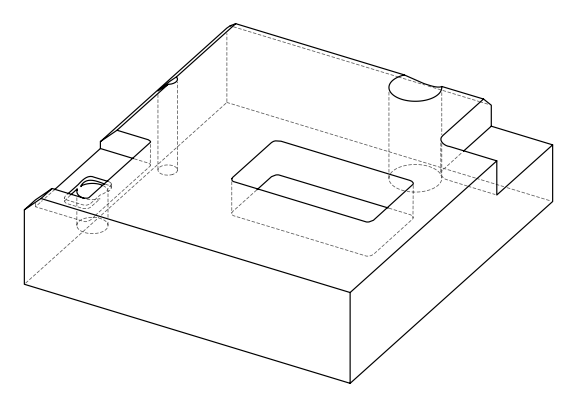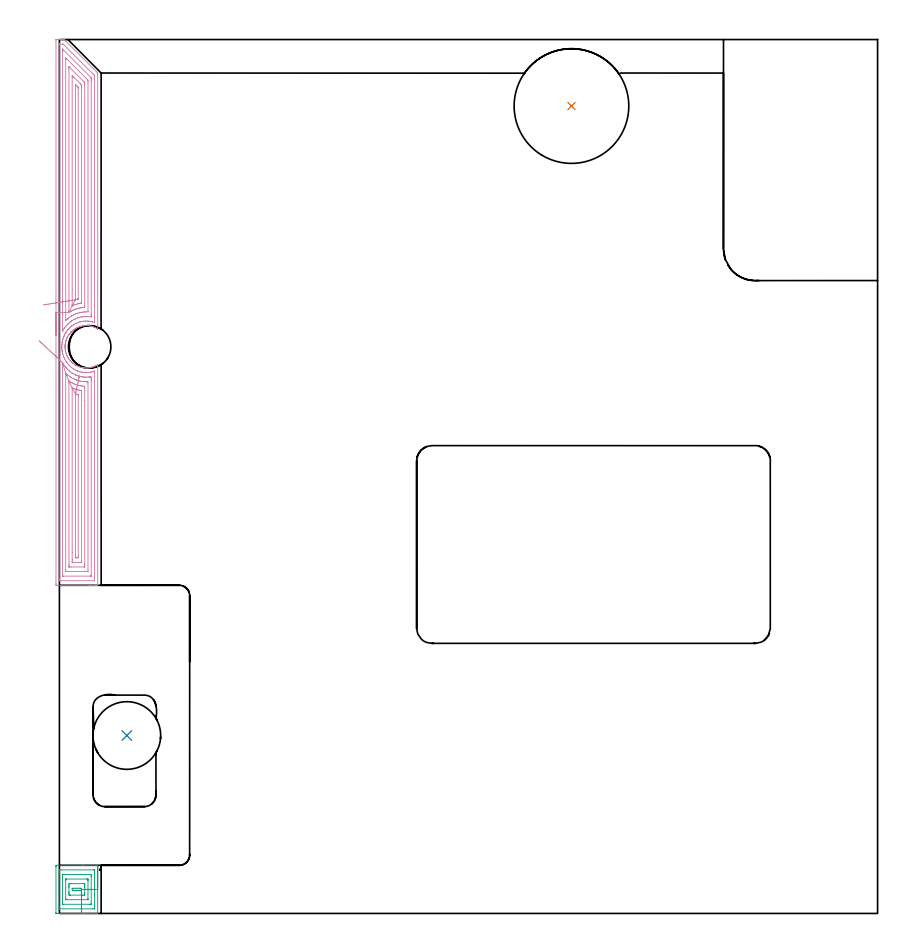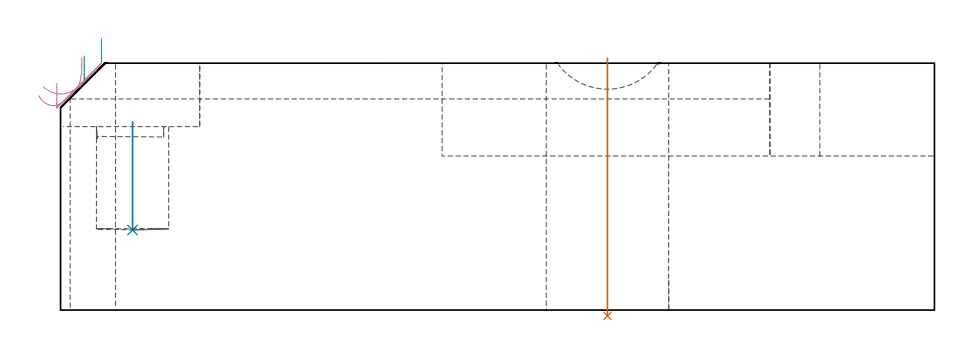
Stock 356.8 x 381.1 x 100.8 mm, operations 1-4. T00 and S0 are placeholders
(PLAN: 13 operations, 9 tool changes, 147.3 min)
(1 INDEXABLE_INSERT_DRILL_THROUGH_HOLE_FROM_SOLID | STEP1HOLE_1 | NXT0302_038 | 0.42 min | 197859 mm3)
(2 INDEXABLE_INSERT_DRILL_BLIND_HOLE_FROM_SOLID | STEP1POCKET | NXT0302_030 | 0.18 min | 46273 mm3)
(3 AREA_MILL | FG_CHAMFER_SURFACE | UGT0205_001 | 1.45 min | 4755 mm3)
(4 AREA_MILL_1 | FG_CHAMFER_SURFACE_1 | UGT0205_001 | 12.89 min | 40625 mm3)
(5 AREA_MILL_2 | FG_CHAMFER_SURFACE_2 | UGT0205_001 | 12.79 min | 28898 mm3)
(6 MILL_CORNER_NOTCH_RECTANGULAR | CORNER_NOTCH_RECTANGULAR | UGT0201_094 | Follow Part, ap 5, ae 75% | 10.48 min | 265376 mm3)
(7 MILL_RECTANGULAR_POCKET | POCKET_RECTANGULAR_STRAIGHT | NXT0201_011 | Follow Part, ap 3, ae 75% | 39.73 min | 502410 mm3)
(8 MILL_RECTANGULAR_POCKET_1 | POCKET_RECTANGULAR_STRAIGHT_1 | NXT0201_009 | Follow Part, ap 2, ae 75% | 7.91 min | 19381 mm3)
(9 MILL_SLOT | SLOT_PARTIAL_RECTANGULAR | NXT0201_009 | Follow Part, ap 2, ae 75% | 60.39 min | 142418 mm3)
(10 SPOT_DRILL | STEP1HOLE | NXT0321_9005460120000 | 0.05 min | 61 mm3)
(11 DRILL_BLIND_HOLE_INTO_CENTER | STEP1HOLE | NXT0301_046 | 0.05 min | 214 mm3)
(12 GUN_DRILL_THROUGH_HOLE | STEP1HOLE | UGT0307_003 | 0.5 min | 3454 mm3)
(13 SPADE_DRILL_TO_ENLARGE_THROUGH_HOLE | STEP1HOLE | UGT0306_009 | 0.44 min | 21970 mm3)
(TOOL NXT0302_038 | Index. Insert Drill 50mm [880-D5000L50-04] | D50 PA176 FL200 Z2)
(TOOL NXT0302_030 | Index. Insert Drill 29.5mm [880-D2950L32-03] | D29.5 PA176 FL89 Z2)
(TOOL UGT0205_001 | Chamfer Mill 20 x 3 x 45 deg. | D20 FL50 Z2)
(TOOL UGT0201_094 | End mill 20 mm | D20 FL38 Z4)
(TOOL NXT0201_011 | ENDMILL 12mm [2P460-1200-NA 1630] | D12 FL38 Z6)
(TOOL NXT0201_009 | ENDMILL 8mm [2P460-0800-NA 1630] | D8 FL26 Z6)
(TOOL NXT0321_9005460120000 | NC Spot Drill, 142deg, 12mm, Carbide, Uncoated | D12 PA142 FL30 Z2)
(TOOL NXT0301_046 | Carbide Drill 7.5mm [860.1-0750-038A1-MM 2214] | D7.5 PA140 FL53 Z2)
(TOOL UGT0307_003 | Gun Drill 7 mm | D7 PA130 FL24 Z1)
(TOOL UGT0306_009 | Spade Drill 18.5mm | D18.5 PA132 FL10 Z2)
(OP 1 INDEXABLE_INSERT_DRILL_THROUGH_HOLE_FROM_SOLID)
G17 G21 G94 G90
T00 M6
G54
G17 G0 G90 X223.3 Y352.1 S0 M3
G43 Z110.8 H1
G94 G81 G98 Z-2.373 F250. R102.8
G80
M5
M2
(OP 2 INDEXABLE_INSERT_DRILL_BLIND_HOLE_FROM_SOLID)
G17 G21 G94 G90
T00 M6
G54
G17 G0 G90 X29.4 Y77.6 S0 M3
G43 Z110.8 H1
G94 G81 G98 Z32.7 F250. R76.9
G80
M5
M2
(OP 3 AREA_MILL)
G17 G21 G94 G90
T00 M6
G54
G17 G0 G90 X16.7 Y20.5 S1061 M3
G43 Z110.8 H0
G94 G1 Y20.462 Z109.928 F250.
Y20.348 Z109.064
Y20.159 Z108.212
Y19.897 Z107.38
Y19.563 Z106.574
Y19.16 Z105.8
Y18.691 Z105.064
Y18.16 Z104.372
Y17.571 Z103.729
Y16.928 Z103.14
Y16.236 Z102.608
Y15.5 Z102.14
Y14.726 Z101.737
Y13.92 Z101.403
Y13.088 Z101.141
Y12.236 Z100.952
Y11.372 Z100.838
Y10.5 Z100.8
Y0.403
X16.693 Y0.01 Z100.793
X16.545 Y0. Z100.645
X10.653 Z94.753
X9.833 Z93.927
X-1.12 Z82.975
X-1.37 Y0.002 Z82.725
X-1.491 Y0.01 Z82.604
X-1.498 Y0.128 Z82.598
X-1.5 Y0.403 Z82.6
Y20.324
X-1.498 Y20.597 Z82.602
X-1.49 Y20.995 Z82.605
X-1.294 Y20.999 Z82.801
X9.833 Y21. Z93.927
X10.653 Z94.753
X16.545 Y20.999 Z100.645
X16.693 Y20.99 Z100.793
X16.7 Y20.597 Z100.8
Y10.5
X15.286 Z99.386
Y2.945
X15.281 Y2.159 Z99.381
X15.28 Y2.073 Z99.38
X15.267 Y2.01 Z99.367
X15.192 Y2.008 Z99.292
X14.46 Y2. Z98.56
X0.17 Y2.001 Z84.27
X0.008 Y2.004 Z84.108
X-0.045 Y2.008 Z84.055
X-0.079 Y2.014 Z84.021
X-0.082 Y2.067 Z84.018
X-0.085 Y2.159 Z84.015
X-0.086 Y2.251 Z84.014
Y3.037
Y18.055
X-0.081 Y18.841 Z84.019
X-0.08 Y18.927 Z84.02
X-0.067 Y18.99 Z84.033
X0.008 Y18.992 Z84.108
X0.74 Y19. Z84.84
X15.03 Z99.13
X15.192 Y18.996 Z99.292
X15.245 Y18.992 Z99.345
X15.279 Y18.986 Z99.379
X15.282 Y18.933 Z99.382
X15.285 Y18.841 Z99.385
X15.286 Y18.749 Z99.386
Y17.963
Y10.5
X13.871 Z97.971
Y4.182
X13.87 Y4.06 Z97.97
X13.867 Y4.023 Z97.967
X13.864 Y4.01 Z97.964
X13.858 Y4.007 Z97.958
X13.809 Y4.004 Z97.909
X13.405 Y4. Z97.505
X13.319 Z97.419
X1.707 Y4.001 Z85.807
X1.402 Y4.01 Z85.502
X1.335 Y4.013 Z85.435
X1.332 Y4.056 Z85.432
X1.331 Y4.103 Z85.431
X1.329 Y4.373 Z85.429
Y4.793
Y16.818
X1.33 Y16.94 Z85.43
X1.333 Y16.977 Z85.433
X1.336 Y16.99 Z85.436
X1.342 Y16.993 Z85.442
X1.391 Y16.996 Z85.491
X1.795 Y17. Z85.895
X1.881 Z85.981
X13.493 Y16.999 Z97.593
X13.798 Y16.99 Z97.898
X13.865 Y16.987 Z97.965
X13.868 Y16.944 Z97.968
X13.869 Y16.897 Z97.969
X13.871 Y16.627 Z97.971
Y16.207
Y10.5
X12.457 Z96.557
Y6.549
X12.455 Y6.137 Z96.555
X12.453 Y6.035 Z96.553
X12.451 Y6.017 Z96.551
X12.43 Y6.01 Z96.53
X12.364 Y6.005 Z96.464
X12.177 Y6.001 Z96.277
X3.246 Y6. Z87.346
X2.863 Y6.003 Z86.963
X2.782 Y6.007 Z86.882
X2.75 Y6.01 Z86.85
X2.747 Y6.045 Z86.847
X2.745 Y6.135 Z86.845
X2.743 Y6.495 Z86.843
Y14.451
X2.745 Y14.863 Z86.845
X2.747 Y14.965 Z86.847
X2.749 Y14.983 Z86.849
X2.77 Y14.99 Z86.87
X2.836 Y14.995 Z86.936
X3.023 Y14.999 Z87.123
X11.954 Y15. Z96.054
X12.337 Y14.997 Z96.437
X12.418 Y14.993 Z96.518
X12.45 Y14.99 Z96.55
X12.453 Y14.955 Z96.553
X12.455 Y14.865 Z96.555
X12.457 Y14.505 Z96.557
Y14.451
Y10.5
X11.043 Z95.143
X11.041 Y8.873 Z95.141
X11.036 Y8.305 Z95.136
X11.029 Y8.007 Z95.129
X10.726 Y8.004 Z94.826
X10.143 Y8. Z94.243
X4.783 Y8.001 Z88.883
X4.474 Y8.005 Z88.574
X4.171 Y8.01 Z88.271
X4.164 Y8.305 Z88.264
X4.16 Y8.614 Z88.26
X4.157 Y9.183 Z88.257
Y9.495
Y11.251
Y11.817
X4.159 Y12.127 Z88.259
X4.164 Y12.695 Z88.264
X4.171 Y12.993 Z88.271
X4.474 Y12.996 Z88.574
X5.057 Y12.999 Z89.157
X10.417 Z94.517
X10.726 Y12.995 Z94.826
X11.029 Y12.99 Z95.129
X11.036 Y12.695 Z95.136
X11.04 Y12.386 Z95.14
X11.043 Y11.817 Z95.143
Y11.505
Y10.5
X9.623 Y10.496 Z93.723
X9.624 Y10.266 Z93.724
X9.622 Y10.061 Z93.722
X8.999 Y10.003 Z93.099
X8.94 Y10.002 Z93.04
X8.109 Y10. Z92.209
X7.215 Z91.315
X6.321 Y10.001 Z90.421
X6.26 Y10.005 Z90.36
X5.578 Y10.061 Z89.678
X5.576 Y10.733 Z89.676
X5.578 Y10.939 Z89.678
X6.201 Y10.997 Z90.301
X6.26 Y10.998 Z90.36
X7.091 Y11. Z91.191
X7.985 Z92.085
X8.879 Y10.999 Z92.979
X8.94 Y10.995 Z93.04
X9.622 Y10.939 Z93.722
X9.623 Y10.496 Z93.723
X9.626 Y9.624 Z93.764
X9.628 Y8.76 Z93.88
X9.631 Y7.909 Z94.072
X9.633 Y7.077 Z94.336
X9.636 Y6.272 Z94.673
X9.638 Y5.5 Z95.078
X9.64 Y4.765 Z95.549
X9.642 Y4.075 Z96.082
X9.644 Y3.433 Z96.673
X9.646 Y2.846 Z97.318
X9.647 Y2.317 Z98.012
X9.649 Y1.85 Z98.749
X9.65 Y1.45 Z99.524
X9.651 Y1.118 Z100.331
X9.652 Y0.859 Z101.163
Y0.672 Z102.016
Y0.561 Z102.881
X9.653 Y0.525 Z103.753
G0 Z110.8
M5
M2
(OP 4 AREA_MILL_1)
G17 G21 G94 G90
T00 M6
G54
G17 G0 G90 X-1.5 Y252.1 S1061 M3
G43 Z110.8 H0
Z92.6
G94 G1 Y252.138 Z91.728 F250.
Y252.252 Z90.863
Y252.441 Z90.012
Y252.703 Z89.18
Y253.037 Z88.374
Y253.44 Z87.6
Y253.908 Z86.864
Y254.44 Z86.172
Y255.029 Z85.529
Y255.672 Z84.94
Y256.364 Z84.408
Y257.1 Z83.94
Y257.874 Z83.537
Y258.68 Z83.203
Y259.512 Z82.941
Y260.364 Z82.752
Y261.228 Z82.638
Y262.1 Z82.6
X-1.499 Y380.481 Z82.601
X-1.494 Y381.09
X-1.491 Y381.094 Z82.604
X-0.885 Y381.1 Z83.209
X-0.337 Z83.76
X0.008 Z84.104
X0.556 Z84.652
X0.901 Z84.996
X1.724 Z85.823
X1.759 Z85.858
X2.091 Y381.099 Z86.186
X2.125 Y381.076 Z86.222
X2.593 Y380.607 Z86.693
X2.688 Y380.513 Z86.785
X2.72 Y380.481 Z86.819
X16.121 Y367.079 Z100.22
X16.68 Y366.521 Z100.777
X16.685 Y366.514 Z100.783
X16.704 Y366.487 Z100.792
X16.7 Y366.19 Z100.8
Y254.952
X16.696 Y254.899 Z100.79
X16.681 Y254.903 Z100.777
X16.629 Y254.927 Z100.728
X16.582 Y254.952 Z100.682
X16.217 Y255.164 Z100.317
X15.772 Y255.404 Z99.872
X15.325 Y255.602 Z99.425
X14.878 Y255.779 Z98.978
X14.435 Y255.928 Z98.535
X13.989 Y256.054 Z98.089
X13.546 Y256.156 Z97.646
X13.1 Y256.239 Z97.2
X12.885 Y256.271 Z96.985
X12.669 Y256.297 Z96.769
X12.211 Y256.329 Z96.311
X11.767 Y256.343 Z95.867
X11.322 Y256.334 Z95.422
X10.731 Y256.297 Z94.831
X10.433 Y256.258 Z94.533
X9.988 Y256.184 Z94.088
X9.544 Y256.089 Z93.644
X9.098 Y255.969 Z93.198
X8.656 Y255.827 Z92.756
X8.209 Y255.657 Z92.309
X7.767 Y255.468 Z91.867
X7.629 Y255.404 Z91.729
X7.25 Y255.203 Z91.35
X6.878 Y254.987 Z90.977
X6.52 Y254.756 Z90.619
X6.169 Y254.512 Z90.268
X5.989 Y254.371 Z90.088
X5.558 Y254.003 Z89.656
X5.457 Y253.91 Z89.555
X5.367 Y253.826 Z89.463
X5.291 Y253.758 Z89.39
X5.139 Y253.619 Z89.238
X5.133 Y253.612 Z89.232
X5.101 Y253.578 Z89.199
X5.069 Y253.542 Z89.166
X4.992 Y253.457 Z89.091
X4.864 Y253.314 Z88.963
X4.772 Y253.21 Z88.867
X4.724 Y253.158 Z88.821
X4.65 Y253.07 Z88.749
X4.605 Y253.017 Z88.704
X4.358 Y252.719 Z88.454
X4.211 Y252.523 Z88.311
X4.176 Y252.471 Z88.275
X3.98 Y252.182 Z88.079
X3.76 Y251.833 Z87.858
X3.535 Y251.427 Z87.631
X3.511 Y251.379 Z87.606
X3.323 Y251.015 Z87.422
X3.277 Y250.913 Z87.377
X3.105 Y250.496 Z87.203
X2.939 Y250.048 Z87.037
X2.911 Y249.956 Z87.008
X2.802 Y249.603 Z86.901
X2.688 Y249.155 Z86.787
X2.598 Y248.698 Z86.694
X2.531 Y248.252 Z86.627
X2.52 Y248.142 Z86.615
X2.487 Y247.816 Z86.581
X2.484 Y247.735 Z86.575
X2.476 Y247.609 Z86.571
X2.474 Y247.578 Z86.568
X2.463 Y247.358 Z86.558
X2.461 Y246.923 Z86.555
X2.462 Y246.907 Z86.556
X2.482 Y246.465 Z86.574
X2.497 Y246.293 Z86.594
X2.52 Y246.03 Z86.62
X2.584 Y245.584 Z86.681
X2.586 Y245.571 Z86.684
X2.617 Y245.406 Z86.716
X2.67 Y245.137 Z86.768
X2.777 Y244.691 Z86.875
X2.914 Y244.231 Z87.014
X3.072 Y243.784 Z87.167
X3.189 Y243.49 Z87.288
X3.323 Y243.186 Z87.422
X3.47 Y242.891 Z87.567
X3.654 Y242.558 Z87.754
X3.711 Y242.456 Z87.81
X3.879 Y242.179 Z87.978
X3.979 Y242.013 Z88.078
X4.093 Y241.843 Z88.192
X4.211 Y241.677 Z88.311
X4.65 Y241.12 Z88.747
X4.871 Y240.868 Z88.968
X4.93 Y240.806 Z89.026
X5.102 Y240.626 Z89.198
X5.367 Y240.369 Z89.464
X5.514 Y240.227 Z89.611
X5.665 Y240.097 Z89.762
X5.749 Y240.025 Z89.847
X5.886 Y239.913 Z89.985
X5.989 Y239.83 Z90.088
X6.331 Y239.576 Z90.43
X6.679 Y239.335 Z90.779
X6.878 Y239.211 Z90.978
X7.153 Y239.056 Z91.253
X7.319 Y238.963 Z91.418
X7.767 Y238.74 Z91.866
X8.45 Y238.442 Z92.55
X8.656 Y238.37 Z92.756
X9.098 Y238.231 Z93.198
X9.544 Y238.111 Z93.644
X9.988 Y238.016 Z94.088
X10.433 Y237.943 Z94.533
X10.877 Y237.893 Z94.977
X11.322 Y237.864 Z95.422
X11.767 Y237.857 Z95.867
X12.211 Y237.871 Z96.311
X12.656 Y237.907 Z96.756
X13.1 Y237.964 Z97.2
X13.546 Y238.044 Z97.646
X13.989 Y238.146 Z98.089
X14.435 Y238.272 Z98.535
X14.878 Y238.416 Z98.978
X14.951 Y238.442 Z99.051
X15.361 Y238.612 Z99.461
X15.767 Y238.799 Z99.867
X16.215 Y239.035 Z100.315
X16.699 Y239.316 Z100.799
X16.7 Y238.424 Z100.8
Y143.272
X16.697 Y143.11 Z100.788
X16.638 Y143.107 Z100.729
X16.225 Y143.1 Z100.324
X15.882 Z99.981
X15.192 Z99.287
X13.954 Z98.051
X13.405 Z97.5
X12.786 Z96.882
X-1.12 Y143.101 Z82.977
X-1.494 Y143.105 Z82.604
X-1.496 Y143.108 Z82.602
X-1.499 Y143.719 Z82.601
X-1.5 Y262.1 Z82.6
X-0.086 Z84.014
X-0.085 Y378.788 Z84.015
X-0.084 Y378.882 Z84.016
X-0.079 Y379.069 Z84.021
X-0.075 Y379.092 Z84.025
X-0.067 Y379.094 Z84.033
X-0.042 Y379.097 Z84.058
X0.008 Y379.099 Z84.108
X1.39 Y379.098 Z85.49
X1.591 Y379.093 Z85.691
X1.64 Y379.09 Z85.74
X1.704 Y379.035 Z85.804
X1.795 Y378.951 Z85.895
X2.056 Y378.694 Z86.156
X14.564 Y366.186 Z98.664
X15.192 Y365.551 Z99.292
X15.253 Y365.485 Z99.353
X15.279 Y365.445 Z99.379
X15.282 Y365.386 Z99.382
X15.284 Y365.292 Z99.384
X15.285 Y365.199 Z99.385
X15.286 Y364.399 Z99.386
X15.285 Y257.986 Z99.385
X15.283 Y257.891 Z99.383
X15.279 Y257.715 Z99.379
X15.192 Y257.739 Z99.292
X14.403 Y257.975 Z98.503
X14.299 Y258.002 Z98.399
X13.991 Y258.079 Z98.091
X13.405 Y258.195 Z97.505
X13.263 Y258.222 Z97.363
X12.857 Y258.272 Z96.957
X12.512 Y258.302 Z96.612
X12.272 Y258.32 Z96.372
X11.619 Y258.33 Z95.719
X11.371 Y258.327 Z95.471
X10.726 Y258.289 Z94.826
X10.535 Y258.271 Z94.635
X9.833 Y258.168 Z93.933
X9.757 Y258.155 Z93.857
X9.396 Y258.079 Z93.496
X9.034 Y257.985 Z93.134
X8.94 Y257.957 Z93.04
X8.355 Y257.771 Z92.455
X8.047 Y257.656 Z92.147
X7.71 Y257.523 Z91.81
X7.153 Y257.281 Z91.253
X7.089 Y257.251 Z91.189
X6.963 Y257.186 Z91.063
X6.517 Y256.93 Z90.617
X6.26 Y256.777 Z90.36
X5.966 Y256.587 Z90.066
X5.529 Y256.293 Z89.629
X5.437 Y256.222 Z89.537
X5.367 Y256.165 Z89.467
X4.954 Y255.812 Z89.054
X4.481 Y255.399 Z88.581
X4.476 Y255.395 Z88.576
X4.044 Y254.936 Z88.144
X3.661 Y254.506 Z87.761
X3.624 Y254.463 Z87.724
X3.61 Y254.446 Z87.71
X3.581 Y254.409 Z87.681
X3.236 Y253.958 Z87.336
X2.997 Y253.612 Z87.097
X2.875 Y253.425 Z86.975
X2.688 Y253.126 Z86.788
X2.54 Y252.867 Z86.64
X2.459 Y252.719 Z86.559
X2.233 Y252.28 Z86.333
X2.02 Y251.825 Z86.12
X1.979 Y251.733 Z86.079
X1.952 Y251.668 Z86.052
X1.795 Y251.266 Z85.895
X1.706 Y251.021 Z85.806
X1.676 Y250.932 Z85.776
X1.494 Y250.339 Z85.594
X1.417 Y250.039 Z85.517
X1.318 Y249.621 Z85.418
X1.225 Y249.145 Z85.325
X1.199 Y248.996 Z85.299
X1.18 Y248.866 Z85.28
X1.107 Y248.252 Z85.207
X1.088 Y248.065 Z85.188
X1.053 Y247.358 Z85.153
X1.05 Y247.21 Z85.15
X1.052 Y246.84 Z85.152
X1.067 Y246.465 Z85.167
X1.076 Y246.29 Z85.176
X1.149 Y245.571 Z85.249
X1.164 Y245.44 Z85.264
X1.187 Y245.285 Z85.287
X1.299 Y244.678 Z85.399
X1.417 Y244.162 Z85.517
X1.519 Y243.784 Z85.619
X1.795 Y242.918 Z85.895
X1.806 Y242.885 Z85.906
X1.809 Y242.876 Z85.909
X2.042 Y242.329 Z86.142
X2.193 Y241.998 Z86.293
X2.318 Y241.745 Z86.418
X2.637 Y241.155 Z86.737
X2.667 Y241.104 Z86.767
X2.688 Y241.071 Z86.788
X3.022 Y240.547 Z87.122
X3.26 Y240.211 Z87.36
X3.581 Y239.801 Z87.681
X3.987 Y239.317 Z88.087
X4.474 Y238.82 Z88.574
X4.901 Y238.424 Z89.001
X5.367 Y238.044 Z89.467
X6.079 Y237.53 Z90.179
X6.26 Y237.418 Z90.36
X6.54 Y237.251 Z90.64
X7.153 Y236.936 Z91.253
X7.794 Y236.637 Z91.894
X8.047 Y236.534 Z92.147
X8.216 Y236.467 Z92.316
X8.94 Y236.248 Z93.04
X9.464 Y236.112 Z93.564
X9.833 Y236.038 Z93.933
X10.539 Y235.93 Z94.639
X10.726 Y235.913 Z94.826
X11.497 Y235.866 Z95.597
X11.619 Z95.719
X12.369 Y235.887 Z96.469
X12.512 Y235.899 Z96.612
X13.174 Y235.975 Z97.274
X13.405 Y236.013 Z97.505
X13.927 Y236.115 Z98.027
X14.299 Y236.204 Z98.399
X14.637 Y236.299 Z98.737
X15.192 Y236.467 Z99.292
X15.241 Y236.481 Z99.341
X15.269 Y236.487 Z99.369
X15.277 Y236.488 Z99.377
X15.279 Y236.402 Z99.379
X15.284 Y236.026 Z99.384
X15.286 Y235.838 Z99.386
Y235.744
X15.285 Y145.412 Z99.385
X15.284 Y145.318 Z99.384
X15.279 Y145.131 Z99.379
X15.275 Y145.108 Z99.375
X15.267 Y145.106 Z99.367
X15.242 Y145.103 Z99.342
X15.192 Y145.101 Z99.292
X0.414 Y145.1 Z84.514
X0.008 Y145.104 Z84.108
X-0.049 Y145.106 Z84.051
X-0.078 Y145.109 Z84.022
X-0.081 Y145.224 Z84.019
X-0.085 Y145.412 Z84.015
X-0.086 Y145.506 Z84.014
Y145.6
Y262.1
X1.328 Z85.428
X1.329 Y376.014 Z85.429
X1.33 Y376.478 Z85.43
X1.334 Y376.907 Z85.434
X1.335 Y376.952 Z85.435
X1.388 Y376.907 Z85.488
X1.795 Y376.505 Z85.895
X13.653 Y364.647 Z97.753
X13.777 Y364.521 Z97.877
X13.837 Y364.456 Z97.937
X13.864 Y364.425 Z97.964
X13.865 Y364.399 Z97.965
X13.87 Y363.934 Z97.97
X13.871 Y363.505 Z97.971
X13.872 Y363.039 Z97.972
X13.871 Y261.187 Z97.971
X13.87 Y260.76 Z97.97
X13.867 Y260.298 Z97.967
X13.865 Y260.149 Z97.965
X13.01 Y260.262 Z97.11
X12.512 Y260.303 Z96.612
X12.054 Y260.325 Z96.154
X11.619 Y260.33 Z95.719
X11.168 Y260.317 Z95.268
X10.726 Y260.29 Z94.826
X10.34 Y260.252 Z94.44
X9.833 Y260.175 Z93.933
X9.569 Y260.13 Z93.669
X8.94 Y259.991 Z93.04
X8.839 Y259.967 Z92.939
X8.479 Y259.866 Z92.579
X8.151 Y259.762 Z92.251
X8.047 Y259.725 Z92.147
X7.502 Y259.517 Z91.602
X7.153 Y259.372 Z91.253
X6.871 Y259.248 Z90.971
X6.311 Y258.973 Z90.411
X6.278 Y258.955 Z90.378
X6.26 Y258.945 Z90.36
X5.717 Y258.623 Z89.817
X5.367 Y258.4 Z89.467
X5.175 Y258.272 Z89.275
X4.897 Y258.079 Z88.997
X4.66 Y257.893 Z88.76
X4.474 Y257.74 Z88.574
X4.176 Y257.484 Z88.276
X3.836 Y257.186 Z87.936
X3.705 Y257.062 Z87.805
X3.581 Y256.939 Z87.681
X3.266 Y256.608 Z87.366
X2.976 Y256.293 Z87.076
X2.842 Y256.138 Z86.942
X2.688 Y255.953 Z86.788
X2.443 Y255.644 Z86.543
X2.255 Y255.399 Z86.355
X2.067 Y255.127 Z86.167
X1.795 Y254.722 Z85.895
X1.71 Y254.59 Z85.81
X1.658 Y254.506 Z85.758
X1.45 Y254.151 Z85.55
X1.377 Y254.03 Z85.477
X1.349 Y253.986 Z85.449
X1.334 Y253.972 Z85.434
X1.331 Y254.003 Z85.431
X1.33 Y254.027 Z85.43
X1.329 Y254.078 Z85.429
X1.328 Y254.506 Z85.428
Y262.1
X2.743 Z86.843
Y372.44
X2.746 Y372.823 Z86.846
X2.749 Y373.015 Z86.849
X2.752 Y373.088 Z86.852
X2.815 Y373.026 Z86.915
X3.411 Y372.44 Z87.511
X11.619 Y364.232 Z95.719
X12.34 Y363.505 Z96.44
X12.443 Y363.396 Z96.543
X12.45 Y363.295 Z96.55
X12.457 Y362.612 Z96.557
Y262.602
X12.456 Y262.547 Z96.556
X12.45 Y262.347 Z96.55
X11.619 Y262.331 Z95.719
X10.963 Y262.309 Z95.063
X10.726 Y262.292 Z94.826
X10.146 Y262.234 Z94.246
X9.833 Y262.187 Z93.933
X9.375 Y262.111 Z93.475
X8.94 Y262.014 Z93.04
X8.649 Y261.944 Z92.749
X8.047 Y261.777 Z92.147
X7.951 Y261.749 Z92.051
X7.654 Y261.653 Z91.754
X7.291 Y261.515 Z91.391
X7.153 Y261.459 Z91.253
X6.662 Y261.251 Z90.762
X6.26 Y261.063 Z90.36
X6.057 Y260.964 Z90.157
X5.664 Y260.76 Z89.764
X5.475 Y260.651 Z89.575
X5.367 Y260.586 Z89.467
X4.923 Y260.31 Z89.023
X4.474 Y260.015 Z88.574
X4.385 Y259.955 Z88.485
X4.26 Y259.866 Z88.36
X3.883 Y259.564 Z87.983
X3.581 Y259.315 Z87.681
X3.396 Y259.158 Z87.496
X3.185 Y258.973 Z87.285
X2.787 Y258.61 Z86.887
X2.762 Y258.589 Z86.862
X2.75 Y258.584 Z86.85
X2.743 Y258.973 Z86.843
Y262.1
X4.164 Y262.126 Z88.264
X4.163 Y262.23 Z88.263
X4.159 Y262.547 Z88.259
X4.157 Y262.863 Z88.257
Y368.29
X4.159 Y368.866 Z88.259
X4.161 Y369.179 Z88.261
X4.163 Y369.212 Z88.263
X4.284 Y369.105 Z88.384
X4.411 Y368.988 Z88.511
X4.474 Y368.927 Z88.574
X10.79 Y362.612 Z94.89
X10.853 Y362.546 Z94.953
X10.979 Y362.413 Z95.079
X11.037 Y362.348 Z95.137
X11.039 Y362.333 Z95.139
X11.041 Y362.297 Z95.141
X11.043 Y361.718 Z95.143
Y361.401
X11.042 Y265.227 Z95.142
X11.041 Y264.912 Z95.141
X11.036 Y264.334 Z95.136
X10.754 Y264.305 Z94.854
X9.946 Y264.22 Z94.046
X9.833 Y264.204 Z93.933
X9.181 Y264.092 Z93.281
X8.94 Y264.041 Z93.04
X8.454 Y263.926 Z92.554
X8.047 Y263.814 Z92.147
X7.758 Y263.729 Z91.858
X7.153 Y263.532 Z91.253
X7.085 Y263.509 Z91.185
X6.902 Y263.44 Z91.002
X6.448 Y263.252 Z90.548
X6.26 Y263.169 Z90.36
X5.836 Y262.971 Z89.936
X5.367 Y262.736 Z89.467
X5.243 Y262.671 Z89.343
X5.016 Y262.547 Z89.116
X4.676 Y262.345 Z88.776
X4.474 Y262.224 Z88.574
X4.339 Y262.142 Z88.439
X4.166 Y262.037 Z88.266
X4.164 Y262.126 Z88.264
X5.585 Y264.98 Z89.685
X5.578 Y265.016 Z89.678
X5.573 Y265.227 Z89.673
X5.572 Y265.363 Z89.672
X5.571 Y272.003 Z89.671
Y364.399
X5.573 Y365.086 Z89.673
X5.576 Y365.292 Z89.676
X5.578 Y365.357 Z89.678
X5.595 Y365.345 Z89.695
X5.656 Y365.292 Z89.756
X6.26 Y364.692 Z90.36
X6.554 Y364.399 Z90.654
X9.233 Y361.718 Z93.333
X9.525 Y361.418 Z93.625
X9.607 Y361.333 Z93.707
X9.622 Y361.285 Z93.722
X9.625 Y361.201 Z93.725
X9.628 Y361.03 Z93.728
X9.629 Y360.825 Z93.729
Y360.136
Y267.014
X9.627 Y266.327 Z93.727
X9.624 Y266.224 Z93.724
X9.623 Y266.205 Z93.723
X9.588 Y266.191 Z93.688
X9.215 Y266.12 Z93.315
X8.98 Y266.08 Z93.08
X8.94 Y266.071 Z93.04
X8.257 Y265.91 Z92.357
X8.047 Y265.854 Z92.147
X7.561 Y265.713 Z91.661
X7.153 Y265.583 Z91.253
X6.888 Y265.493 Z90.988
X6.26 Y265.261 Z90.36
X6.236 Y265.251 Z90.336
X5.607 Y264.987 Z89.707
X5.585 Y264.98 Z89.685
X6.993 Y267.601 Z91.093
X6.991 Y267.628 Z91.091
X6.988 Y267.739 Z91.088
X6.986 Y267.907 Z91.086
X6.985 Y268.075 Z91.085
X6.986 Y360.993 Z91.086
X6.988 Y361.161 Z91.088
X6.992 Y361.48 Z91.092
X7.153 Y361.338 Z91.253
X7.675 Y360.825 Z91.775
X8.047 Y360.452 Z92.147
X8.174 Y360.319 Z92.274
X8.204 Y360.287 Z92.304
X8.208 Y360.211 Z92.308
X8.212 Y360.1 Z92.312
X8.214 Y359.932 Z92.314
X8.215 Y359.764 Z92.315
X8.214 Y268.27 Z92.314
X8.213 Y268.089 Z92.313
X8.21 Y267.998 Z92.31
X8.208 Y267.956 Z92.308
X8.2 Y267.939 Z92.3
X8.103 Y267.907 Z92.203
X8.057 Y267.896 Z92.157
X8.047 Y267.894 Z92.147
X7.36 Y267.701 Z91.46
X7.153 Y267.641 Z91.253
X7.054 Y267.613 Z91.154
X7.012 Y267.604 Z91.112
X6.993 Y267.601 Z91.093
X6.354 Y267.499 Z90.508
X5.668 Y267.39 Z89.981
X4.938 Y267.274 Z89.517
X4.171 Y267.152 Z89.119
X3.373 Y267.025 Z88.79
X2.55 Y266.895 Z88.533
X1.708 Y266.761 Z88.35
X0.853 Y266.625 Z88.241
X-0.008 Y266.488 Z88.209
X-0.869 Y266.351 Z88.252
X-1.722 Y266.216 Z88.371
X-2.562 Y266.082 Z88.565
X-3.382 Y265.952 Z88.833
X-4.176 Y265.826 Z89.172
X-4.938 Y265.705 Z89.579
X-5.661 Y265.59 Z90.053
X-6.342 Y265.482 Z90.588
X-6.973 Y265.381 Z91.181
G0 X-8.896 Y249.768 Z87.596
G1 X-8.497 Y249.396 Z86.915
X-8.056 Y248.985 Z86.285
X-7.576 Y248.539 Z85.709
X-7.061 Y248.06 Z85.192
X-6.516 Y247.552 Z84.739
X-5.944 Y247.019 Z84.352
X-5.349 Y246.465 Z84.036
X-4.736 Y245.894 Z83.791
X-4.11 Y245.311 Z83.62
X-3.475 Y244.721 Z83.524
X-2.837 Y244.126 Z83.504
X-2.2 Y243.533 Z83.561
X-1.569 Y242.945 Z83.692
X-0.948 Y242.368 Z83.899
X-0.343 Y241.805 Z84.179
X0.241 Y241.26 Z84.529
X0.801 Y240.739 Z84.948
X1.332 Y240.244 Z85.432
X1.342 Y240.235 Z85.442
X1.36 Y240.211 Z85.46
X1.597 Y239.813 Z85.697
X1.795 Y239.482 Z85.895
X1.899 Y239.317 Z85.999
X2.096 Y239.015 Z86.196
X2.546 Y238.424 Z86.646
X2.688 Y238.248 Z86.788
X3.015 Y237.861 Z87.115
X3.32 Y237.53 Z87.42
X3.581 Y237.266 Z87.681
X4.261 Y236.637 Z88.361
X4.474 Y236.464 Z88.574
X5.199 Y235.912 Z89.299
X5.367 Y235.792 Z89.467
X5.438 Y235.744 Z89.538
X5.95 Y235.44 Z90.05
X6.26 Y235.272 Z90.36
X7.1 Y234.85 Z91.2
X7.153 Y234.825 Z91.253
X7.198 Y234.805 Z91.298
X7.741 Y234.582 Z91.841
X8.047 Y234.478 Z92.147
X8.593 Y234.303 Z92.693
X8.94 Y234.216 Z93.04
X9.759 Y234.03 Z93.859
X9.833 Y234.019 Z93.933
X10.25 Y233.957 Z94.35
X10.726 Y233.906 Z94.826
X10.782 Y233.9 Z94.882
X11.619 Y233.866 Z95.719
X11.711 Y233.864 Z95.811
X12.512 Y233.893 Z96.612
X12.573 Y233.896 Z96.673
X13.149 Y233.957 Z97.249
X13.379 Y233.983 Z97.479
X13.405 Z97.505
X13.864 Y233.957 Z97.964
X13.869 Y233.493 Z97.969
X13.871 Y233.063 Z97.971
Y232.597
Y147.293
X13.87 Y147.177 Z97.97
X13.867 Y147.12 Z97.967
X13.866 Y147.113 Z97.966
X13.846 Y147.109 Z97.946
X13.791 Y147.104 Z97.891
X13.598 Y147.1 Z97.698
X1.795 Z85.895
X1.602 Y147.102 Z85.702
X1.473 Y147.105 Z85.573
X1.371 Y147.11 Z85.471
X1.335 Y147.119 Z85.435
X1.334 Y147.139 Z85.434
X1.331 Y147.293 Z85.431
X1.329 Y147.759 Z85.429
Y239.783
X1.33 Y240.211 Z85.43
X1.332 Y240.244 Z85.432
X2.749 Y235.619 Z86.849
X3.396 Y235.035 Z87.496
X3.581 Y234.874 Z87.681
X3.609 Y234.85 Z87.709
X4.474 Y234.202 Z88.574
X4.814 Y233.957 Z88.914
X5.367 Y233.617 Z89.467
X6.099 Y233.225 Z90.199
X6.26 Y233.145 Z90.36
X6.429 Y233.063 Z90.529
X7.153 Y232.744 Z91.253
X7.365 Y232.653 Z91.465
X7.677 Y232.54 Z91.777
X8.047 Y232.428 Z92.147
X8.426 Y232.317 Z92.526
X8.923 Y232.187 Z93.023
X9. Y232.17 Z93.1
X9.833 Y232.016 Z93.933
X10.018 Y231.985 Z94.118
X10.726 Y231.91 Z94.826
X11.004 Y231.892 Z95.104
X11.619 Y231.869 Z95.719
X11.918 Y231.87 Z96.018
X12.349 Y231.876 Z96.449
X12.449 Z96.549
X12.457 Y231.276 Z96.557
Y149.973
X12.452 Y149.14 Z96.552
X12.451 Y149.116 Z96.551
X12.436 Y149.11 Z96.536
X12.383 Y149.105 Z96.483
X12.274 Y149.102 Z96.374
X12.056 Y149.1 Z96.156
X11.619 Z95.719
X3.135 Z87.235
X2.922 Y149.102 Z87.022
X2.816 Y149.105 Z86.916
X2.764 Y149.11 Z86.864
X2.749 Y149.115 Z86.849
X2.743 Y149.973 Z86.843
Y235.269
X2.745 Y235.479 Z86.845
X2.749 Y235.619 Z86.849
X4.158 Y232.17 Z88.258
X4.163 Z88.263
X4.474 Y231.981 Z88.574
X4.947 Y231.696 Z89.047
X5.367 Y231.478 Z89.467
X5.759 Y231.276 Z89.859
X6.26 Y231.043 Z90.36
X6.689 Y230.847 Z90.789
X7.153 Y230.668 Z91.253
X8.024 Y230.383 Z92.124
X8.056 Y230.374 Z92.156
X8.94 Y230.173 Z93.04
X9.51 Y230.06 Z93.61
X9.833 Y230.006 Z93.933
X10.266 Y229.95 Z94.366
X11.027 Y229.876 Z95.127
X11.036 Y229.806 Z95.136
X11.04 Y229.489 Z95.14
X11.042 Y229.173 Z95.142
X11.043 Y223.812 Z95.143
Y152.336
X11.042 Y151.76 Z95.142
X11.04 Y151.446 Z95.14
X11.036 Y151.128 Z95.136
X11.03 Y151.109 Z95.13
X11.014 Y151.106 Z95.114
X10.973 Y151.103 Z95.073
X10.891 Y151.101 Z94.991
X10.726 Y151.1 Z94.826
X5.134 Z89.234
X4.474 Y151.101 Z88.574
X4.237 Y151.104 Z88.337
X4.176 Y151.11 Z88.276
X4.164 Y151.128 Z88.264
X4.161 Y151.179 Z88.261
X4.158 Y151.76 Z88.258
X4.157 Y152.077 Z88.257
Y231.593
X4.158 Y232.17 Z88.258
X5.578 Y229.23 Z89.678
X5.637 Y229.219 Z89.737
X6.26 Y228.948 Z90.36
X6.607 Y228.808 Z90.707
X7.135 Y228.615 Z91.235
X7.194 Y228.596 Z91.294
X7.847 Y228.405 Z91.947
X8.047 Y228.354 Z92.147
X8.573 Y228.229 Z92.673
X8.94 Y228.151 Z93.04
X9.497 Y228.038 Z93.597
X9.584 Y228.017 Z93.684
X9.622 Y228.007 Z93.722
X9.625 Y227.91 Z93.725
X9.627 Y227.703 Z93.727
X9.629 Y227.013 Z93.729
Y226.809
Y153.751
X9.627 Y153.547 Z93.727
X9.624 Y153.203 Z93.724
X9.622 Y153.125 Z93.722
X9.535 Y153.11 Z93.635
X9.383 Y153.103 Z93.483
X8.94 Y153.101 Z93.04
X8.493 Y153.1 Z92.593
X5.812 Y153.102 Z89.912
X5.623 Y153.107 Z89.723
X5.584 Y153.11 Z89.684
X5.578 Y153.177 Z89.678
X5.574 Y153.34 Z89.674
X5.572 Y153.547 Z89.672
X5.571 Y154.236 Z89.671
Y157.475
X5.572 Y228.941 Z89.672
X5.573 Y229.113 Z89.673
X5.578 Y229.23 Z89.678
X6.996 Y226.602 Z91.096
X7.002 Z91.102
X7.025 Y226.599 Z91.125
X7.069 Y226.587 Z91.169
X7.505 Y226.457 Z91.605
X8.047 Y226.316 Z92.147
X8.17 Y226.282 Z92.27
X8.205 Y226.271 Z92.305
X8.209 Y226.195 Z92.309
X8.212 Y226.084 Z92.312
X8.214 Y225.916 Z92.314
X8.215 Y225.748 Z92.315
Y156.059
X8.212 Y155.334 Z92.312
X8.21 Y155.17 Z92.31
X8.208 Y155.119 Z92.308
X8.163 Y155.11 Z92.263
X8.047 Y155.107 Z92.147
X7.387 Y155.1 Z91.487
X7.153 Y155.101 Z91.253
X7.075 Y155.102 Z91.175
X7.014 Y155.107 Z91.114
X6.998 Y155.109 Z91.098
X6.992 Y155.121 Z91.092
X6.99 Y155.166 Z91.09
X6.987 Y155.334 Z91.087
X6.985 Y155.502 Z91.085
Y156.227
X6.986 Y226.083 Z91.086
X6.987 Y226.252 Z91.087
X6.992 Y226.587 Z91.092
X6.996 Y226.602 Z91.096
X7.177 Y227.426 Z91.316
X7.355 Y228.228 Z91.61
X7.525 Y229.003 Z91.974
X7.689 Y229.743 Z92.406
X7.843 Y230.444 Z92.902
X7.988 Y231.099 Z93.459
X8.122 Y231.705 Z94.072
X8.243 Y232.257 Z94.737
X8.352 Y232.749 Z95.448
X8.447 Y233.18 Z96.201
X8.528 Y233.544 Z96.99
X8.593 Y233.841 Z97.808
X8.643 Y234.066 Z98.649
X8.676 Y234.219 Z99.507
X8.694 Y234.298 Z100.376
X8.695 Y234.303 Z101.248
X8.68 Y234.234 Z102.118
X8.648 Y234.091 Z102.978
G0 Z110.8
M5
M2
